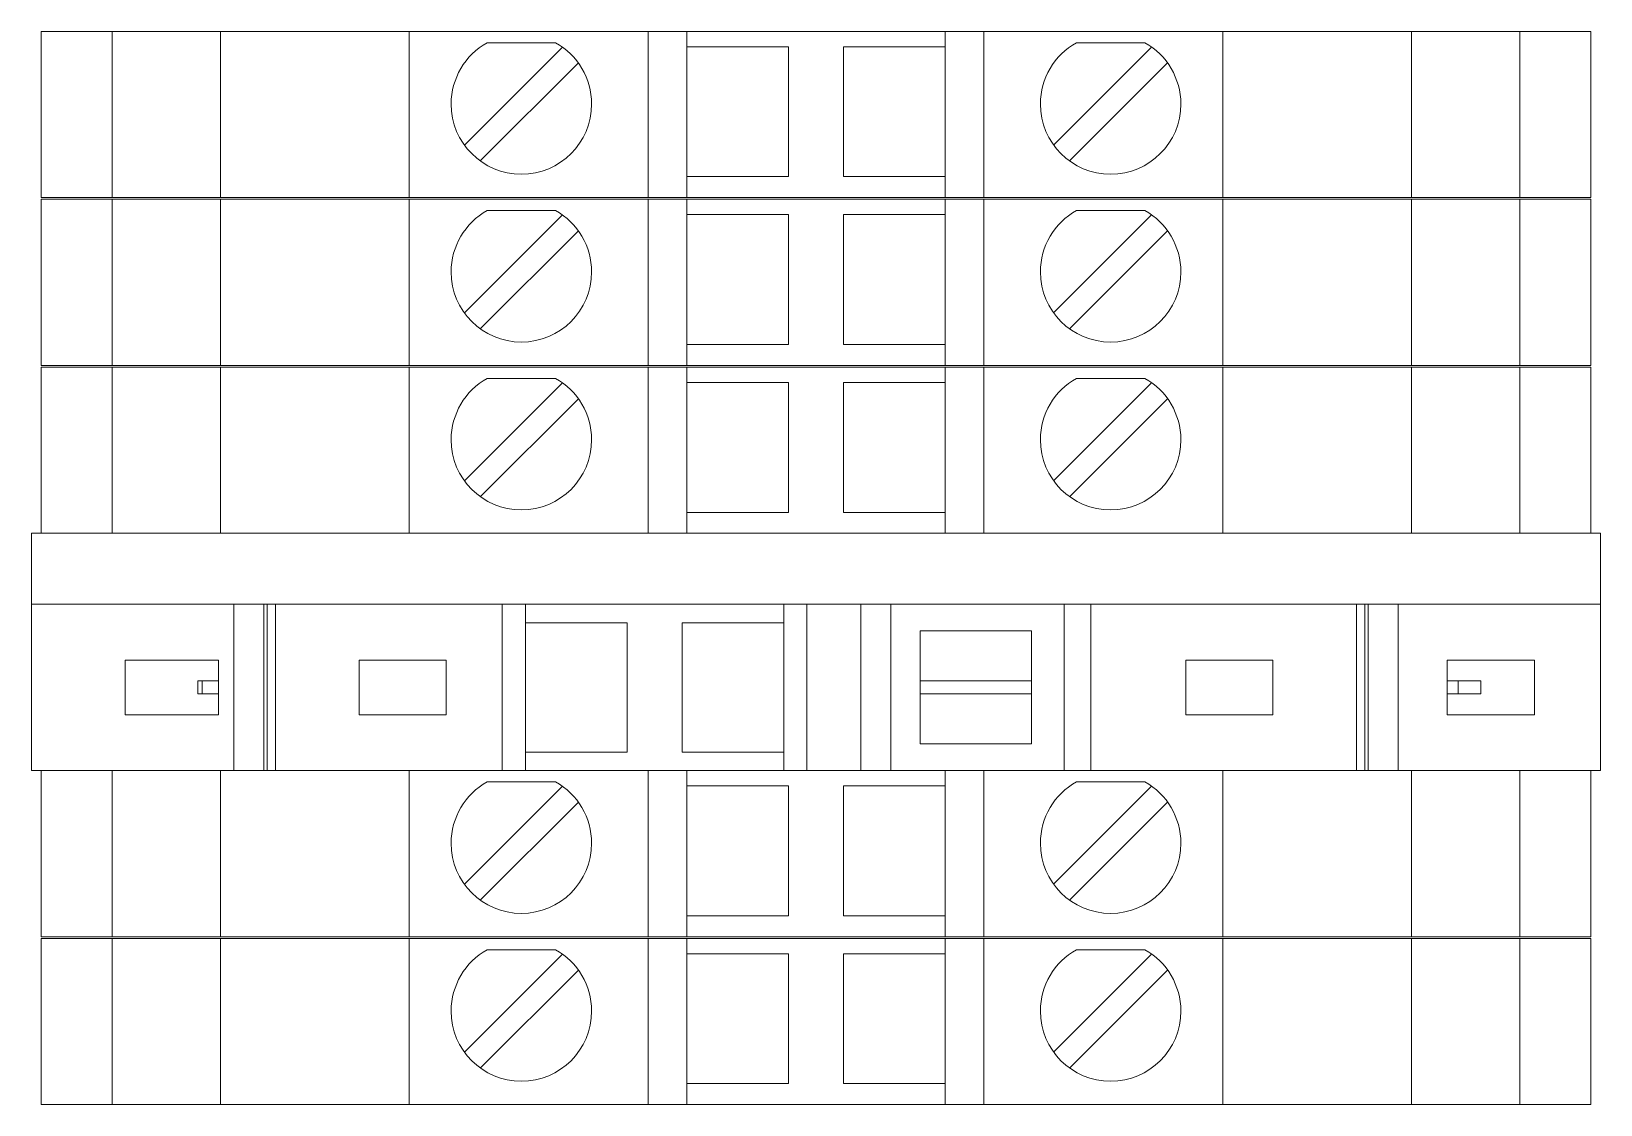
# Model space of a CAD drawing. Header units: millimetres. Extents: x 4962 to 7449, y 754 to 2938.
# Drawn here: x 7142.85 to 7191.45, y 1454.27 to 1487.52 of the extents above; entities that cross this region are included whole.
import ezdxf

# ---------------------------------------------------------------- set-up
doc = ezdxf.new("R2010")
doc.units = ezdxf.units.MM
doc.layers.add('000-PI-Oprema', color=30, linetype='Continuous', lineweight=5)
doc.layers.add('000-PI-ORMAR', color=2, linetype='Continuous')

msp = doc.modelspace()

# ---------------------------------------------------------------- linework, layer by layer
at = {"color": 0, "linetype": 'ByBlock', "lineweight": 0, "ltscale": 0.25}
msp.add_lwpolyline([(7142.854, 1471.971), (7142.854, 1464.621), (7191.454, 1464.621), (7191.454, 1471.971), (7142.854, 1471.971)], dxfattribs=at)
at = {"layer": '000-PI-Oprema', "color": 0, "linetype": 'ByBlock', "lineweight": 0}
for p, q in [((7142.854, 1471.971), (7142.854, 1464.621)), ((7191.454, 1471.971), (7142.854, 1471.971)), ((7191.454, 1464.621), (7191.454, 1471.971)), ((7149.119, 1469.771), (7142.854, 1469.771)), ((7149.119, 1464.621), (7149.119, 1469.771)), ((7150.056, 1469.771), (7149.119, 1469.771)), ((7150.056, 1464.621), (7150.056, 1469.771)), ((7150.156, 1469.771), (7150.056, 1469.771)), ((7150.156, 1469.771), (7150.156, 1464.621)), ((7150.414, 1469.771), (7150.156, 1469.771)), ((7150.414, 1469.771), (7150.414, 1464.621)), ((7157.435, 1469.771), (7150.414, 1469.771)), ((7157.435, 1469.771), (7158.154, 1469.771)), ((7157.435, 1464.621), (7157.435, 1469.771)), ((7158.154, 1469.196), (7158.154, 1469.771)), ((7158.154, 1469.771), (7166.154, 1469.771)), ((7166.154, 1469.771), (7166.154, 1469.196)), ((7166.154, 1469.771), (7166.872, 1469.771)), ((7166.872, 1469.771), (7168.544, 1469.771)), ((7166.872, 1464.621), (7166.872, 1469.771)), ((7169.469, 1469.771), (7168.544, 1469.771)), ((7168.544, 1469.771), (7168.544, 1464.621)), ((7174.843, 1469.771), (7169.469, 1469.771)), ((7169.469, 1469.771), (7169.469, 1464.621)), ((7174.843, 1469.771), (7174.843, 1464.621)), ((7175.663, 1469.771), (7174.843, 1469.771)), ((7175.663, 1464.621), (7175.663, 1469.771)), ((7175.663, 1469.771), (7183.894, 1469.771)), ((7183.894, 1469.771), (7183.894, 1464.621)), ((7183.894, 1469.771), (7184.152, 1469.771)), ((7184.152, 1464.621), (7184.152, 1469.771)), ((7184.152, 1469.771), (7184.252, 1469.771)), ((7185.188, 1469.771), (7184.252, 1469.771)), ((7184.252, 1464.621), (7184.252, 1469.771)), ((7185.188, 1469.771), (7191.454, 1469.771)), ((7185.188, 1464.621), (7185.188, 1469.771)), ((7158.154, 1465.196), (7158.154, 1469.196)), ((7158.154, 1469.196), (7161.304, 1469.196)), ((7161.304, 1469.196), (7161.304, 1465.196)), ((7163.004, 1469.196), (7166.154, 1469.196)), ((7163.004, 1465.196), (7163.004, 1469.196)), ((7166.154, 1469.196), (7166.154, 1465.196)), ((7170.379, 1468.946), (7173.829, 1468.946)), ((7170.379, 1467.396), (7170.379, 1468.946)), ((7173.829, 1468.946), (7173.829, 1467.396)), ((7145.754, 1466.346), (7145.754, 1468.046)), ((7145.754, 1468.046), (7148.654, 1468.046)), ((7148.654, 1468.046), (7148.654, 1467.396)), ((7153.004, 1468.046), (7155.704, 1468.046)), ((7153.004, 1466.346), (7153.004, 1468.046)), ((7155.704, 1468.046), (7155.704, 1466.346)), ((7178.604, 1468.046), (7181.304, 1468.046)), ((7178.604, 1466.346), (7178.604, 1468.046)), ((7181.304, 1468.046), (7181.304, 1466.346)), ((7186.704, 1467.396), (7186.704, 1468.046)), ((7186.704, 1468.046), (7189.404, 1468.046)), ((7189.404, 1468.046), (7189.404, 1466.346)), ((7148.139, 1467.396), (7148.009, 1467.396)), ((7148.009, 1466.996), (7148.009, 1467.396)), ((7148.139, 1467.396), (7148.139, 1466.996)), ((7148.139, 1467.396), (7148.654, 1467.396)), ((7148.654, 1467.396), (7148.654, 1466.996)), ((7170.379, 1467.396), (7173.829, 1467.396)), ((7170.379, 1466.996), (7170.379, 1467.396)), ((7173.829, 1467.396), (7173.829, 1466.996)), ((7186.704, 1466.996), (7186.704, 1467.396)), ((7186.704, 1467.396), (7187.039, 1467.396)), ((7187.039, 1467.396), (7187.039, 1466.996)), ((7187.739, 1467.396), (7187.039, 1467.396)), ((7187.739, 1467.396), (7187.739, 1466.996)), ((7148.139, 1466.996), (7148.009, 1466.996)), ((7148.139, 1466.996), (7148.654, 1466.996)), ((7148.654, 1466.996), (7148.654, 1466.346)), ((7170.379, 1466.996), (7173.829, 1466.996)), ((7170.379, 1465.446), (7170.379, 1466.996)), ((7173.829, 1466.996), (7173.829, 1465.446)), ((7186.704, 1466.996), (7187.039, 1466.996)), ((7186.704, 1466.346), (7186.704, 1466.996)), ((7187.739, 1466.996), (7187.039, 1466.996)), ((7148.654, 1466.346), (7145.754, 1466.346)), ((7155.704, 1466.346), (7153.004, 1466.346)), ((7181.304, 1466.346), (7178.604, 1466.346)), ((7189.404, 1466.346), (7186.704, 1466.346)), ((7173.829, 1465.446), (7170.379, 1465.446)), ((7161.304, 1465.196), (7158.154, 1465.196)), ((7158.154, 1464.621), (7158.154, 1465.196)), ((7166.154, 1465.196), (7163.004, 1465.196)), ((7166.154, 1465.196), (7166.154, 1464.621)), ((7150.056, 1464.621), (7149.119, 1464.621)), ((7150.156, 1464.621), (7150.056, 1464.621)), ((7150.414, 1464.621), (7150.156, 1464.621)), ((7157.435, 1464.621), (7158.154, 1464.621))]:
    msp.add_line(p, q, dxfattribs=at)
at = {"layer": '000-PI-Oprema', "color": 0, "linetype": 'ByBlock', "lineweight": 0, "ltscale": 0.25}
msp.add_line((7191.454, 1464.621), (7142.854, 1464.621), dxfattribs=at)
at = {"layer": '000-PI-ORMAR', "color": 0, "linetype": 'ByBlock', "lineweight": 0}
for p, q in [((7143.154, 1487.521), (7143.154, 1487.521)), ((7145.354, 1487.521), (7143.154, 1487.521)), ((7143.154, 1487.521), (7143.154, 1482.371)), ((7145.354, 1487.521), (7145.354, 1487.521)), ((7145.354, 1487.521), (7146.946, 1487.521)), ((7145.354, 1487.521), (7145.354, 1482.371)), ((7146.946, 1487.521), (7149.088, 1487.521)), ((7147.404, 1487.521), (7147.404, 1487.521)), ((7148.715, 1487.521), (7148.715, 1482.371)), ((7149.471, 1487.521), (7149.088, 1487.521)), ((7151.98, 1487.521), (7149.471, 1487.521)), ((7149.654, 1487.521), (7149.654, 1487.521)), ((7151.154, 1487.521), (7151.154, 1487.521)), ((7151.98, 1487.521), (7154.554, 1487.521)), ((7152.304, 1487.521), (7152.304, 1487.521)), ((7154.554, 1487.521), (7161.954, 1487.521)), ((7154.554, 1487.521), (7154.554, 1482.371)), ((7156.97, 1487.171), (7156.97, 1487.171)), ((7159.087, 1487.171), (7156.97, 1487.171)), ((7157.354, 1487.521), (7157.354, 1487.521)), ((7159.087, 1487.171), (7159.087, 1487.171)), ((7161.954, 1487.521), (7163.154, 1487.521)), ((7161.954, 1487.521), (7161.954, 1482.371)), ((7163.154, 1487.521), (7163.154, 1487.521)), ((7163.154, 1487.521), (7171.154, 1487.521)), ((7163.154, 1487.521), (7163.154, 1482.371)), ((7171.154, 1487.521), (7171.154, 1487.521)), ((7171.154, 1487.521), (7172.354, 1487.521)), ((7171.154, 1487.521), (7171.154, 1482.371)), ((7172.354, 1487.521), (7179.754, 1487.521)), ((7172.354, 1487.521), (7172.354, 1482.371)), ((7175.22, 1487.171), (7175.22, 1487.171)), ((7177.337, 1487.171), (7175.22, 1487.171)), ((7177.337, 1487.171), (7177.337, 1487.171)), ((7179.754, 1487.521), (7182.328, 1487.521)), ((7179.754, 1487.521), (7179.754, 1482.371)), ((7184.836, 1487.521), (7182.328, 1487.521)), ((7183.154, 1487.521), (7183.154, 1487.521)), ((7183.454, 1487.521), (7183.454, 1487.521)), ((7184.354, 1487.521), (7184.354, 1487.521)), ((7185.219, 1487.521), (7184.836, 1487.521)), ((7185.219, 1487.521), (7187.362, 1487.521)), ((7185.593, 1487.521), (7185.593, 1482.371)), ((7186.904, 1487.521), (7186.904, 1487.521)), ((7187.362, 1487.521), (7188.954, 1487.521)), ((7188.954, 1487.521), (7188.954, 1487.521)), ((7188.954, 1487.521), (7190.154, 1487.521)), ((7188.954, 1487.521), (7188.954, 1482.371)), ((7189.654, 1487.521), (7189.654, 1487.521)), ((7190.154, 1487.521), (7190.154, 1487.521)), ((7190.154, 1487.521), (7190.471, 1487.521)), ((7191.154, 1487.521), (7190.471, 1487.521)), ((7191.154, 1487.521), (7191.154, 1487.521)), ((7191.154, 1487.521), (7191.154, 1482.371)), ((7159.299, 1487.037), (7156.263, 1484.001)), ((7159.299, 1487.037), (7159.299, 1487.037)), ((7163.154, 1487.046), (7166.304, 1487.046)), ((7163.154, 1487.046), (7163.154, 1487.046)), ((7166.304, 1487.046), (7166.304, 1483.021)), ((7166.304, 1487.046), (7166.304, 1487.046)), ((7168.004, 1483.021), (7168.004, 1487.046)), ((7168.004, 1487.046), (7171.154, 1487.046)), ((7168.004, 1487.046), (7168.004, 1487.046)), ((7171.154, 1487.046), (7171.154, 1487.046)), ((7177.549, 1487.037), (7174.513, 1484.001)), ((7177.549, 1487.037), (7177.549, 1487.037)), ((7156.758, 1483.506), (7159.794, 1486.542)), ((7159.794, 1486.542), (7159.794, 1486.542)), ((7161.954, 1486.571), (7161.954, 1483.971)), ((7161.954, 1486.571), (7161.954, 1486.571)), ((7172.354, 1486.571), (7172.354, 1483.971)), ((7172.354, 1486.571), (7172.354, 1486.571)), ((7175.008, 1483.506), (7178.044, 1486.542)), ((7178.044, 1486.542), (7178.044, 1486.542)), ((7156.263, 1484.001), (7156.263, 1484.001)), ((7161.954, 1483.971), (7161.954, 1483.971)), ((7172.354, 1483.971), (7172.354, 1483.971)), ((7174.513, 1484.001), (7174.513, 1484.001)), ((7156.758, 1483.506), (7156.758, 1483.506)), ((7175.008, 1483.506), (7175.008, 1483.506)), ((7166.304, 1483.021), (7163.154, 1483.021)), ((7163.154, 1483.021), (7163.154, 1483.021)), ((7166.304, 1483.021), (7166.304, 1483.021)), ((7171.154, 1483.021), (7168.004, 1483.021)), ((7168.004, 1483.021), (7168.004, 1483.021)), ((7171.154, 1483.021), (7171.154, 1483.021)), ((7145.354, 1482.371), (7143.154, 1482.371)), ((7143.154, 1482.371), (7143.154, 1482.371)), ((7143.154, 1482.321), (7143.154, 1482.321)), ((7145.354, 1482.321), (7143.154, 1482.321)), ((7143.154, 1482.321), (7143.154, 1477.171)), ((7145.354, 1482.371), (7146.946, 1482.371)), ((7145.354, 1482.371), (7145.354, 1482.371)), ((7145.354, 1482.321), (7145.354, 1482.321)), ((7145.354, 1482.321), (7146.946, 1482.321)), ((7145.354, 1482.321), (7145.354, 1477.171)), ((7146.946, 1482.371), (7149.088, 1482.371)), ((7146.946, 1482.321), (7149.088, 1482.321)), ((7147.404, 1482.371), (7147.404, 1482.371)), ((7147.404, 1482.321), (7147.404, 1482.321)), ((7148.715, 1482.321), (7148.715, 1477.171)), ((7149.088, 1482.371), (7149.471, 1482.371)), ((7149.471, 1482.321), (7149.088, 1482.321)), ((7149.471, 1482.371), (7151.98, 1482.371)), ((7151.98, 1482.321), (7149.471, 1482.321)), ((7149.654, 1482.371), (7149.654, 1482.371)), ((7149.654, 1482.321), (7149.654, 1482.321)), ((7151.154, 1482.321), (7151.154, 1482.321)), ((7151.98, 1482.371), (7154.554, 1482.371)), ((7151.98, 1482.321), (7154.554, 1482.321)), ((7152.304, 1482.371), (7152.304, 1482.371)), ((7152.304, 1482.321), (7152.304, 1482.321)), ((7154.554, 1482.371), (7161.954, 1482.371)), ((7154.554, 1482.321), (7161.954, 1482.321)), ((7154.554, 1482.321), (7154.554, 1477.171)), ((7157.354, 1482.371), (7157.354, 1482.371)), ((7157.354, 1482.321), (7157.354, 1482.321)), ((7161.954, 1482.371), (7163.154, 1482.371)), ((7161.954, 1482.321), (7163.154, 1482.321)), ((7161.954, 1482.321), (7161.954, 1477.171)), ((7163.154, 1482.371), (7171.154, 1482.371)), ((7163.154, 1482.371), (7163.154, 1482.371)), ((7163.154, 1482.321), (7163.154, 1482.321)), ((7163.154, 1482.321), (7171.154, 1482.321)), ((7163.154, 1482.321), (7163.154, 1477.171)), ((7171.154, 1482.371), (7172.354, 1482.371)), ((7171.154, 1482.371), (7171.154, 1482.371)), ((7171.154, 1482.321), (7171.154, 1482.321)), ((7171.154, 1482.321), (7172.354, 1482.321)), ((7171.154, 1482.321), (7171.154, 1477.171)), ((7172.354, 1482.371), (7179.754, 1482.371)), ((7172.354, 1482.321), (7179.754, 1482.321)), ((7172.354, 1482.321), (7172.354, 1477.171)), ((7179.754, 1482.371), (7182.328, 1482.371)), ((7179.754, 1482.321), (7182.328, 1482.321)), ((7179.754, 1482.321), (7179.754, 1477.171)), ((7182.328, 1482.371), (7184.836, 1482.371)), ((7184.836, 1482.321), (7182.328, 1482.321)), ((7183.154, 1482.321), (7183.154, 1482.321)), ((7183.454, 1482.371), (7183.454, 1482.371)), ((7183.454, 1482.321), (7183.454, 1482.321)), ((7184.354, 1482.371), (7184.354, 1482.371)), ((7184.354, 1482.321), (7184.354, 1482.321)), ((7184.836, 1482.371), (7185.219, 1482.371)), ((7185.219, 1482.321), (7184.836, 1482.321)), ((7185.219, 1482.371), (7187.362, 1482.371)), ((7185.219, 1482.321), (7187.362, 1482.321)), ((7185.593, 1482.321), (7185.593, 1477.171)), ((7186.904, 1482.371), (7186.904, 1482.371)), ((7186.904, 1482.321), (7186.904, 1482.321)), ((7187.362, 1482.371), (7188.954, 1482.371)), ((7187.362, 1482.321), (7188.954, 1482.321)), ((7188.954, 1482.371), (7190.154, 1482.371)), ((7188.954, 1482.371), (7188.954, 1482.371)), ((7188.954, 1482.321), (7188.954, 1482.321)), ((7188.954, 1482.321), (7190.154, 1482.321)), ((7188.954, 1482.321), (7188.954, 1477.171)), ((7189.654, 1482.321), (7189.654, 1482.321)), ((7190.154, 1482.371), (7190.471, 1482.371)), ((7190.154, 1482.371), (7190.154, 1482.371)), ((7190.154, 1482.321), (7190.154, 1482.321)), ((7190.154, 1482.321), (7190.471, 1482.321)), ((7191.154, 1482.371), (7190.471, 1482.371)), ((7191.154, 1482.321), (7190.471, 1482.321)), ((7191.154, 1482.371), (7191.154, 1482.371)), ((7191.154, 1482.321), (7191.154, 1482.321)), ((7191.154, 1482.321), (7191.154, 1477.171)), ((7159.299, 1481.837), (7156.263, 1478.801)), ((7156.97, 1481.971), (7156.97, 1481.971)), ((7159.087, 1481.971), (7156.97, 1481.971)), ((7159.087, 1481.971), (7159.087, 1481.971)), ((7159.299, 1481.837), (7159.299, 1481.837)), ((7163.154, 1481.846), (7166.304, 1481.846)), ((7163.154, 1481.846), (7163.154, 1481.846)), ((7166.304, 1481.846), (7166.304, 1477.821)), ((7166.304, 1481.846), (7166.304, 1481.846)), ((7168.004, 1477.821), (7168.004, 1481.846)), ((7168.004, 1481.846), (7171.154, 1481.846)), ((7168.004, 1481.846), (7168.004, 1481.846)), ((7171.154, 1481.846), (7171.154, 1481.846)), ((7177.549, 1481.837), (7174.513, 1478.801)), ((7175.22, 1481.971), (7175.22, 1481.971)), ((7177.337, 1481.971), (7175.22, 1481.971)), ((7177.337, 1481.971), (7177.337, 1481.971)), ((7177.549, 1481.837), (7177.549, 1481.837)), ((7156.758, 1478.306), (7159.794, 1481.342)), ((7159.794, 1481.342), (7159.794, 1481.342)), ((7161.954, 1481.371), (7161.954, 1478.771)), ((7161.954, 1481.371), (7161.954, 1481.371)), ((7172.354, 1481.371), (7172.354, 1478.771)), ((7172.354, 1481.371), (7172.354, 1481.371)), ((7175.008, 1478.306), (7178.044, 1481.342)), ((7178.044, 1481.342), (7178.044, 1481.342)), ((7156.263, 1478.801), (7156.263, 1478.801)), ((7161.954, 1478.771), (7161.954, 1478.771)), ((7172.354, 1478.771), (7172.354, 1478.771)), ((7174.513, 1478.801), (7174.513, 1478.801)), ((7156.758, 1478.306), (7156.758, 1478.306)), ((7175.008, 1478.306), (7175.008, 1478.306)), ((7166.304, 1477.821), (7163.154, 1477.821)), ((7163.154, 1477.821), (7163.154, 1477.821)), ((7166.304, 1477.821), (7166.304, 1477.821)), ((7171.154, 1477.821), (7168.004, 1477.821)), ((7168.004, 1477.821), (7168.004, 1477.821)), ((7171.154, 1477.821), (7171.154, 1477.821)), ((7145.354, 1477.171), (7143.154, 1477.171)), ((7143.154, 1477.171), (7143.154, 1477.171)), ((7143.154, 1477.121), (7143.154, 1477.121)), ((7145.354, 1477.121), (7143.154, 1477.121)), ((7143.154, 1477.121), (7143.154, 1471.971)), ((7145.354, 1477.171), (7146.946, 1477.171)), ((7145.354, 1477.171), (7145.354, 1477.171)), ((7145.354, 1477.121), (7145.354, 1477.121)), ((7145.354, 1477.121), (7146.946, 1477.121)), ((7145.354, 1477.121), (7145.354, 1471.971)), ((7146.946, 1477.171), (7149.088, 1477.171)), ((7146.946, 1477.121), (7149.088, 1477.121)), ((7147.404, 1477.171), (7147.404, 1477.171)), ((7147.404, 1477.121), (7147.404, 1477.121)), ((7148.715, 1477.121), (7148.715, 1471.971)), ((7149.088, 1477.171), (7149.471, 1477.171)), ((7149.471, 1477.121), (7149.088, 1477.121)), ((7149.471, 1477.171), (7151.98, 1477.171)), ((7151.98, 1477.121), (7149.471, 1477.121)), ((7149.654, 1477.171), (7149.654, 1477.171)), ((7149.654, 1477.121), (7149.654, 1477.121)), ((7151.154, 1477.121), (7151.154, 1477.121)), ((7151.98, 1477.171), (7154.554, 1477.171)), ((7151.98, 1477.121), (7154.554, 1477.121)), ((7152.304, 1477.171), (7152.304, 1477.171)), ((7152.304, 1477.121), (7152.304, 1477.121)), ((7154.554, 1477.171), (7161.954, 1477.171)), ((7154.554, 1477.121), (7161.954, 1477.121)), ((7154.554, 1477.121), (7154.554, 1471.971)), ((7157.354, 1477.171), (7157.354, 1477.171)), ((7157.354, 1477.121), (7157.354, 1477.121)), ((7161.954, 1477.171), (7163.154, 1477.171)), ((7161.954, 1477.121), (7163.154, 1477.121)), ((7161.954, 1477.121), (7161.954, 1471.971)), ((7163.154, 1477.171), (7171.154, 1477.171)), ((7163.154, 1477.171), (7163.154, 1477.171)), ((7163.154, 1477.121), (7163.154, 1477.121)), ((7163.154, 1477.121), (7171.154, 1477.121)), ((7163.154, 1477.121), (7163.154, 1471.971)), ((7171.154, 1477.171), (7172.354, 1477.171)), ((7171.154, 1477.171), (7171.154, 1477.171)), ((7171.154, 1477.121), (7171.154, 1477.121)), ((7171.154, 1477.121), (7172.354, 1477.121)), ((7171.154, 1477.121), (7171.154, 1471.971)), ((7172.354, 1477.171), (7179.754, 1477.171)), ((7172.354, 1477.121), (7179.754, 1477.121)), ((7172.354, 1477.121), (7172.354, 1471.971)), ((7179.754, 1477.171), (7182.328, 1477.171)), ((7179.754, 1477.121), (7182.328, 1477.121)), ((7179.754, 1477.121), (7179.754, 1471.971)), ((7182.328, 1477.171), (7184.836, 1477.171)), ((7184.836, 1477.121), (7182.328, 1477.121)), ((7183.154, 1477.121), (7183.154, 1477.121)), ((7183.454, 1477.171), (7183.454, 1477.171)), ((7183.454, 1477.121), (7183.454, 1477.121)), ((7184.354, 1477.171), (7184.354, 1477.171)), ((7184.354, 1477.121), (7184.354, 1477.121)), ((7184.836, 1477.171), (7185.219, 1477.171)), ((7185.219, 1477.121), (7184.836, 1477.121)), ((7185.219, 1477.171), (7187.362, 1477.171)), ((7185.219, 1477.121), (7187.362, 1477.121)), ((7185.593, 1477.121), (7185.593, 1471.971)), ((7186.904, 1477.171), (7186.904, 1477.171)), ((7186.904, 1477.121), (7186.904, 1477.121)), ((7187.362, 1477.171), (7188.954, 1477.171)), ((7187.362, 1477.121), (7188.954, 1477.121)), ((7188.954, 1477.171), (7190.154, 1477.171)), ((7188.954, 1477.171), (7188.954, 1477.171)), ((7188.954, 1477.121), (7188.954, 1477.121)), ((7188.954, 1477.121), (7190.154, 1477.121)), ((7188.954, 1477.121), (7188.954, 1471.971)), ((7189.654, 1477.121), (7189.654, 1477.121)), ((7190.154, 1477.171), (7190.471, 1477.171)), ((7190.154, 1477.171), (7190.154, 1477.171)), ((7190.154, 1477.121), (7190.154, 1477.121)), ((7190.154, 1477.121), (7190.471, 1477.121)), ((7191.154, 1477.171), (7190.471, 1477.171)), ((7191.154, 1477.121), (7190.471, 1477.121)), ((7191.154, 1477.171), (7191.154, 1477.171)), ((7191.154, 1477.121), (7191.154, 1477.121)), ((7191.154, 1477.121), (7191.154, 1471.971)), ((7159.299, 1476.637), (7156.263, 1473.601)), ((7156.97, 1476.771), (7156.97, 1476.771)), ((7159.087, 1476.771), (7156.97, 1476.771)), ((7159.087, 1476.771), (7159.087, 1476.771)), ((7159.299, 1476.637), (7159.299, 1476.637)), ((7163.154, 1476.646), (7166.304, 1476.646)), ((7163.154, 1476.646), (7163.154, 1476.646)), ((7166.304, 1476.646), (7166.304, 1472.621)), ((7166.304, 1476.646), (7166.304, 1476.646)), ((7168.004, 1472.621), (7168.004, 1476.646)), ((7168.004, 1476.646), (7171.154, 1476.646)), ((7168.004, 1476.646), (7168.004, 1476.646)), ((7171.154, 1476.646), (7171.154, 1476.646)), ((7177.549, 1476.637), (7174.513, 1473.601)), ((7175.22, 1476.771), (7175.22, 1476.771)), ((7177.337, 1476.771), (7175.22, 1476.771)), ((7177.337, 1476.771), (7177.337, 1476.771)), ((7177.549, 1476.637), (7177.549, 1476.637)), ((7156.758, 1473.106), (7159.794, 1476.142)), ((7159.794, 1476.142), (7159.794, 1476.142)), ((7161.954, 1476.171), (7161.954, 1473.571)), ((7161.954, 1476.171), (7161.954, 1476.171)), ((7172.354, 1476.171), (7172.354, 1473.571)), ((7172.354, 1476.171), (7172.354, 1476.171)), ((7175.008, 1473.106), (7178.044, 1476.142)), ((7178.044, 1476.142), (7178.044, 1476.142)), ((7156.263, 1473.601), (7156.263, 1473.601)), ((7161.954, 1473.571), (7161.954, 1473.571)), ((7172.354, 1473.571), (7172.354, 1473.571)), ((7174.513, 1473.601), (7174.513, 1473.601)), ((7156.758, 1473.106), (7156.758, 1473.106)), ((7175.008, 1473.106), (7175.008, 1473.106)), ((7166.304, 1472.621), (7163.154, 1472.621)), ((7163.154, 1472.621), (7163.154, 1472.621)), ((7166.304, 1472.621), (7166.304, 1472.621)), ((7171.154, 1472.621), (7168.004, 1472.621)), ((7168.004, 1472.621), (7168.004, 1472.621)), ((7171.154, 1472.621), (7171.154, 1472.621)), ((7145.354, 1471.971), (7143.154, 1471.971)), ((7143.154, 1471.971), (7143.154, 1471.971)), ((7145.354, 1471.971), (7146.946, 1471.971)), ((7145.354, 1471.971), (7145.354, 1471.971)), ((7146.946, 1471.971), (7149.088, 1471.971)), ((7147.404, 1471.971), (7147.404, 1471.971)), ((7149.088, 1471.971), (7149.471, 1471.971)), ((7149.471, 1471.971), (7151.98, 1471.971)), ((7149.654, 1471.971), (7149.654, 1471.971)), ((7151.98, 1471.971), (7154.554, 1471.971)), ((7152.304, 1471.971), (7152.304, 1471.971)), ((7154.554, 1471.971), (7161.954, 1471.971)), ((7157.354, 1471.971), (7157.354, 1471.971)), ((7161.954, 1471.971), (7163.154, 1471.971)), ((7163.154, 1471.971), (7171.154, 1471.971)), ((7163.154, 1471.971), (7163.154, 1471.971)), ((7171.154, 1471.971), (7172.354, 1471.971)), ((7171.154, 1471.971), (7171.154, 1471.971)), ((7172.354, 1471.971), (7179.754, 1471.971)), ((7179.754, 1471.971), (7182.328, 1471.971)), ((7182.328, 1471.971), (7184.836, 1471.971)), ((7183.454, 1471.971), (7183.454, 1471.971)), ((7184.354, 1471.971), (7184.354, 1471.971)), ((7184.836, 1471.971), (7185.219, 1471.971)), ((7185.219, 1471.971), (7187.362, 1471.971)), ((7186.904, 1471.971), (7186.904, 1471.971)), ((7187.362, 1471.971), (7188.954, 1471.971)), ((7188.954, 1471.971), (7190.154, 1471.971)), ((7188.954, 1471.971), (7188.954, 1471.971)), ((7190.154, 1471.971), (7190.471, 1471.971)), ((7190.154, 1471.971), (7190.154, 1471.971)), ((7191.154, 1471.971), (7190.471, 1471.971)), ((7191.154, 1471.971), (7191.154, 1471.971)), ((7143.154, 1464.621), (7143.154, 1464.621)), ((7145.354, 1464.621), (7143.154, 1464.621)), ((7143.154, 1464.621), (7143.154, 1459.471)), ((7145.354, 1464.621), (7145.354, 1464.621)), ((7145.354, 1464.621), (7146.946, 1464.621)), ((7145.354, 1464.621), (7145.354, 1459.471)), ((7146.946, 1464.621), (7149.088, 1464.621)), ((7147.404, 1464.621), (7147.404, 1464.621)), ((7148.715, 1464.621), (7148.715, 1459.471)), ((7149.471, 1464.621), (7149.088, 1464.621)), ((7151.98, 1464.621), (7149.471, 1464.621)), ((7149.654, 1464.621), (7149.654, 1464.621)), ((7151.154, 1464.621), (7151.154, 1464.621)), ((7151.98, 1464.621), (7154.554, 1464.621)), ((7152.304, 1464.621), (7152.304, 1464.621)), ((7154.554, 1464.621), (7161.954, 1464.621)), ((7154.554, 1464.621), (7154.554, 1459.471)), ((7157.354, 1464.621), (7157.354, 1464.621)), ((7161.954, 1464.621), (7163.154, 1464.621)), ((7161.954, 1464.621), (7161.954, 1459.471)), ((7163.154, 1464.621), (7163.154, 1464.621)), ((7163.154, 1464.621), (7171.154, 1464.621)), ((7163.154, 1464.621), (7163.154, 1459.471)), ((7171.154, 1464.621), (7171.154, 1464.621)), ((7171.154, 1464.621), (7172.354, 1464.621)), ((7171.154, 1464.621), (7171.154, 1459.471)), ((7172.354, 1464.621), (7179.754, 1464.621)), ((7172.354, 1464.621), (7172.354, 1459.471)), ((7179.754, 1464.621), (7182.328, 1464.621)), ((7179.754, 1464.621), (7179.754, 1459.471)), ((7184.836, 1464.621), (7182.328, 1464.621)), ((7183.154, 1464.621), (7183.154, 1464.621)), ((7183.454, 1464.621), (7183.454, 1464.621)), ((7184.354, 1464.621), (7184.354, 1464.621)), ((7185.219, 1464.621), (7184.836, 1464.621)), ((7185.219, 1464.621), (7187.362, 1464.621)), ((7185.593, 1464.621), (7185.593, 1459.471)), ((7186.904, 1464.621), (7186.904, 1464.621)), ((7187.362, 1464.621), (7188.954, 1464.621)), ((7188.954, 1464.621), (7188.954, 1464.621)), ((7188.954, 1464.621), (7190.154, 1464.621)), ((7188.954, 1464.621), (7188.954, 1459.471)), ((7189.654, 1464.621), (7189.654, 1464.621)), ((7190.154, 1464.621), (7190.154, 1464.621)), ((7190.154, 1464.621), (7190.471, 1464.621)), ((7191.154, 1464.621), (7190.471, 1464.621)), ((7191.154, 1464.621), (7191.154, 1464.621)), ((7191.154, 1464.621), (7191.154, 1459.471)), ((7159.299, 1464.137), (7156.263, 1461.101)), ((7156.97, 1464.271), (7156.97, 1464.271)), ((7159.087, 1464.271), (7156.97, 1464.271)), ((7159.087, 1464.271), (7159.087, 1464.271)), ((7159.299, 1464.137), (7159.299, 1464.137)), ((7163.154, 1464.146), (7166.304, 1464.146)), ((7163.154, 1464.146), (7163.154, 1464.146)), ((7166.304, 1464.146), (7166.304, 1460.121)), ((7166.304, 1464.146), (7166.304, 1464.146)), ((7168.004, 1460.121), (7168.004, 1464.146)), ((7168.004, 1464.146), (7171.154, 1464.146)), ((7168.004, 1464.146), (7168.004, 1464.146)), ((7171.154, 1464.146), (7171.154, 1464.146)), ((7177.549, 1464.137), (7174.513, 1461.101)), ((7175.22, 1464.271), (7175.22, 1464.271)), ((7177.337, 1464.271), (7175.22, 1464.271)), ((7177.337, 1464.271), (7177.337, 1464.271)), ((7177.549, 1464.137), (7177.549, 1464.137)), ((7156.758, 1460.606), (7159.794, 1463.642)), ((7159.794, 1463.642), (7159.794, 1463.642)), ((7161.954, 1463.671), (7161.954, 1461.071)), ((7161.954, 1463.671), (7161.954, 1463.671)), ((7172.354, 1463.671), (7172.354, 1461.071)), ((7172.354, 1463.671), (7172.354, 1463.671)), ((7175.008, 1460.606), (7178.044, 1463.642)), ((7178.044, 1463.642), (7178.044, 1463.642)), ((7156.263, 1461.101), (7156.263, 1461.101)), ((7161.954, 1461.071), (7161.954, 1461.071)), ((7172.354, 1461.071), (7172.354, 1461.071)), ((7174.513, 1461.101), (7174.513, 1461.101)), ((7156.758, 1460.606), (7156.758, 1460.606)), ((7175.008, 1460.606), (7175.008, 1460.606)), ((7166.304, 1460.121), (7163.154, 1460.121)), ((7163.154, 1460.121), (7163.154, 1460.121)), ((7166.304, 1460.121), (7166.304, 1460.121)), ((7171.154, 1460.121), (7168.004, 1460.121)), ((7168.004, 1460.121), (7168.004, 1460.121)), ((7171.154, 1460.121), (7171.154, 1460.121)), ((7145.354, 1459.471), (7143.154, 1459.471)), ((7143.154, 1459.471), (7143.154, 1459.471)), ((7145.354, 1459.471), (7146.946, 1459.471)), ((7145.354, 1459.471), (7145.354, 1459.471)), ((7146.946, 1459.471), (7149.088, 1459.471)), ((7147.404, 1459.471), (7147.404, 1459.471)), ((7149.088, 1459.471), (7149.471, 1459.471)), ((7149.471, 1459.471), (7151.98, 1459.471)), ((7149.654, 1459.471), (7149.654, 1459.471)), ((7151.98, 1459.471), (7154.554, 1459.471)), ((7152.304, 1459.471), (7152.304, 1459.471)), ((7154.554, 1459.471), (7161.954, 1459.471)), ((7157.354, 1459.471), (7157.354, 1459.471)), ((7161.954, 1459.471), (7163.154, 1459.471)), ((7163.154, 1459.471), (7171.154, 1459.471)), ((7163.154, 1459.471), (7163.154, 1459.471)), ((7171.154, 1459.471), (7172.354, 1459.471)), ((7171.154, 1459.471), (7171.154, 1459.471)), ((7172.354, 1459.471), (7179.754, 1459.471)), ((7179.754, 1459.471), (7182.328, 1459.471)), ((7182.328, 1459.471), (7184.836, 1459.471)), ((7183.454, 1459.471), (7183.454, 1459.471)), ((7184.354, 1459.471), (7184.354, 1459.471)), ((7184.836, 1459.471), (7185.219, 1459.471)), ((7185.219, 1459.471), (7187.362, 1459.471)), ((7186.904, 1459.471), (7186.904, 1459.471)), ((7187.362, 1459.471), (7188.954, 1459.471)), ((7188.954, 1459.471), (7190.154, 1459.471)), ((7188.954, 1459.471), (7188.954, 1459.471)), ((7190.154, 1459.471), (7190.471, 1459.471)), ((7190.154, 1459.471), (7190.154, 1459.471)), ((7191.154, 1459.471), (7190.471, 1459.471)), ((7191.154, 1459.471), (7191.154, 1459.471)), ((7143.154, 1459.421), (7143.154, 1459.421)), ((7145.354, 1459.421), (7143.154, 1459.421)), ((7143.154, 1459.421), (7143.154, 1454.271)), ((7145.354, 1459.421), (7145.354, 1459.421)), ((7145.354, 1459.421), (7146.946, 1459.421)), ((7145.354, 1459.421), (7145.354, 1454.271)), ((7146.946, 1459.421), (7149.088, 1459.421)), ((7147.404, 1459.421), (7147.404, 1459.421)), ((7148.715, 1459.421), (7148.715, 1454.271)), ((7149.471, 1459.421), (7149.088, 1459.421)), ((7151.98, 1459.421), (7149.471, 1459.421)), ((7149.654, 1459.421), (7149.654, 1459.421)), ((7151.154, 1459.421), (7151.154, 1459.421)), ((7151.98, 1459.421), (7154.554, 1459.421)), ((7152.304, 1459.421), (7152.304, 1459.421)), ((7154.554, 1459.421), (7161.954, 1459.421)), ((7154.554, 1459.421), (7154.554, 1454.271)), ((7156.97, 1459.071), (7156.97, 1459.071)), ((7159.087, 1459.071), (7156.97, 1459.071)), ((7157.354, 1459.421), (7157.354, 1459.421)), ((7159.087, 1459.071), (7159.087, 1459.071)), ((7161.954, 1459.421), (7163.154, 1459.421)), ((7161.954, 1459.421), (7161.954, 1454.271)), ((7163.154, 1459.421), (7163.154, 1459.421)), ((7163.154, 1459.421), (7171.154, 1459.421)), ((7163.154, 1459.421), (7163.154, 1454.271)), ((7171.154, 1459.421), (7171.154, 1459.421)), ((7171.154, 1459.421), (7172.354, 1459.421)), ((7171.154, 1459.421), (7171.154, 1454.271)), ((7172.354, 1459.421), (7179.754, 1459.421)), ((7172.354, 1459.421), (7172.354, 1454.271)), ((7175.22, 1459.071), (7175.22, 1459.071)), ((7177.337, 1459.071), (7175.22, 1459.071)), ((7177.337, 1459.071), (7177.337, 1459.071)), ((7179.754, 1459.421), (7182.328, 1459.421)), ((7179.754, 1459.421), (7179.754, 1454.271)), ((7184.836, 1459.421), (7182.328, 1459.421)), ((7183.154, 1459.421), (7183.154, 1459.421)), ((7183.454, 1459.421), (7183.454, 1459.421)), ((7184.354, 1459.421), (7184.354, 1459.421)), ((7185.219, 1459.421), (7184.836, 1459.421)), ((7185.219, 1459.421), (7187.362, 1459.421)), ((7185.593, 1459.421), (7185.593, 1454.271)), ((7186.904, 1459.421), (7186.904, 1459.421)), ((7187.362, 1459.421), (7188.954, 1459.421)), ((7188.954, 1459.421), (7188.954, 1459.421)), ((7188.954, 1459.421), (7190.154, 1459.421)), ((7188.954, 1459.421), (7188.954, 1454.271)), ((7189.654, 1459.421), (7189.654, 1459.421)), ((7190.154, 1459.421), (7190.154, 1459.421)), ((7190.154, 1459.421), (7190.471, 1459.421)), ((7191.154, 1459.421), (7190.471, 1459.421)), ((7191.154, 1459.421), (7191.154, 1459.421)), ((7191.154, 1459.421), (7191.154, 1454.271)), ((7159.299, 1458.937), (7156.263, 1455.901)), ((7159.299, 1458.937), (7159.299, 1458.937)), ((7163.154, 1458.946), (7166.304, 1458.946)), ((7163.154, 1458.946), (7163.154, 1458.946)), ((7166.304, 1458.946), (7166.304, 1454.921)), ((7166.304, 1458.946), (7166.304, 1458.946)), ((7168.004, 1454.921), (7168.004, 1458.946)), ((7168.004, 1458.946), (7171.154, 1458.946)), ((7168.004, 1458.946), (7168.004, 1458.946)), ((7171.154, 1458.946), (7171.154, 1458.946)), ((7177.549, 1458.937), (7174.513, 1455.901)), ((7177.549, 1458.937), (7177.549, 1458.937)), ((7156.758, 1455.406), (7159.794, 1458.442)), ((7159.794, 1458.442), (7159.794, 1458.442)), ((7161.954, 1458.471), (7161.954, 1455.871)), ((7161.954, 1458.471), (7161.954, 1458.471)), ((7172.354, 1458.471), (7172.354, 1455.871)), ((7172.354, 1458.471), (7172.354, 1458.471)), ((7175.008, 1455.406), (7178.044, 1458.442)), ((7178.044, 1458.442), (7178.044, 1458.442)), ((7156.263, 1455.901), (7156.263, 1455.901)), ((7161.954, 1455.871), (7161.954, 1455.871)), ((7172.354, 1455.871), (7172.354, 1455.871)), ((7174.513, 1455.901), (7174.513, 1455.901)), ((7156.758, 1455.406), (7156.758, 1455.406)), ((7175.008, 1455.406), (7175.008, 1455.406)), ((7166.304, 1454.921), (7163.154, 1454.921)), ((7163.154, 1454.921), (7163.154, 1454.921)), ((7166.304, 1454.921), (7166.304, 1454.921)), ((7171.154, 1454.921), (7168.004, 1454.921)), ((7168.004, 1454.921), (7168.004, 1454.921)), ((7171.154, 1454.921), (7171.154, 1454.921)), ((7145.354, 1454.271), (7143.154, 1454.271)), ((7143.154, 1454.271), (7143.154, 1454.271)), ((7145.354, 1454.271), (7146.946, 1454.271)), ((7145.354, 1454.271), (7145.354, 1454.271)), ((7146.946, 1454.271), (7149.088, 1454.271)), ((7147.404, 1454.271), (7147.404, 1454.271)), ((7149.088, 1454.271), (7149.471, 1454.271)), ((7149.471, 1454.271), (7151.98, 1454.271)), ((7149.654, 1454.271), (7149.654, 1454.271)), ((7151.98, 1454.271), (7154.554, 1454.271)), ((7152.304, 1454.271), (7152.304, 1454.271)), ((7154.554, 1454.271), (7161.954, 1454.271)), ((7157.354, 1454.271), (7157.354, 1454.271)), ((7161.954, 1454.271), (7163.154, 1454.271)), ((7163.154, 1454.271), (7171.154, 1454.271)), ((7163.154, 1454.271), (7163.154, 1454.271)), ((7171.154, 1454.271), (7172.354, 1454.271)), ((7171.154, 1454.271), (7171.154, 1454.271)), ((7172.354, 1454.271), (7179.754, 1454.271)), ((7179.754, 1454.271), (7182.328, 1454.271)), ((7182.328, 1454.271), (7184.836, 1454.271)), ((7183.454, 1454.271), (7183.454, 1454.271)), ((7184.354, 1454.271), (7184.354, 1454.271)), ((7184.836, 1454.271), (7185.219, 1454.271)), ((7185.219, 1454.271), (7187.362, 1454.271)), ((7186.904, 1454.271), (7186.904, 1454.271)), ((7187.362, 1454.271), (7188.954, 1454.271)), ((7188.954, 1454.271), (7190.154, 1454.271)), ((7188.954, 1454.271), (7188.954, 1454.271)), ((7190.154, 1454.271), (7190.471, 1454.271)), ((7190.154, 1454.271), (7190.154, 1454.271)), ((7191.154, 1454.271), (7190.471, 1454.271)), ((7191.154, 1454.271), (7191.154, 1454.271))]:
    msp.add_line(p, q, dxfattribs=at)
for centre, start, end in [((7158.029, 1485.271), 119.1246, 180), ((7158.029, 1485.271), 0, 60.8754), ((7176.279, 1485.271), 119.1246, 180), ((7176.279, 1485.271), 0, 60.8754), ((7158.029, 1485.271), 180, 0), ((7176.279, 1485.271), 180, 0), ((7158.029, 1480.071), 119.1246, 180), ((7158.029, 1480.071), 0, 60.8754), ((7176.279, 1480.071), 119.1246, 180), ((7176.279, 1480.071), 0, 60.8754), ((7158.029, 1480.071), 180, 0), ((7176.279, 1480.071), 180, 0), ((7158.029, 1474.871), 119.1246, 180), ((7158.029, 1474.871), 0, 60.8754), ((7176.279, 1474.871), 119.1246, 180), ((7176.279, 1474.871), 0, 60.8754), ((7158.029, 1474.871), 180, 0), ((7176.279, 1474.871), 180, 0), ((7158.029, 1462.371), 119.1246, 180), ((7158.029, 1462.371), 0, 60.8754), ((7176.279, 1462.371), 119.1246, 180), ((7176.279, 1462.371), 0, 60.8754), ((7158.029, 1462.371), 180, 0), ((7176.279, 1462.371), 180, 0), ((7158.029, 1457.171), 119.1246, 180), ((7158.029, 1457.171), 0, 60.8754), ((7176.279, 1457.171), 119.1246, 180), ((7176.279, 1457.171), 0, 60.8754), ((7158.029, 1457.171), 180, 0), ((7176.279, 1457.171), 180, 0)]:
    msp.add_arc(centre, 2.175, start, end, dxfattribs=at)

doc.saveas('drawing.dxf')
